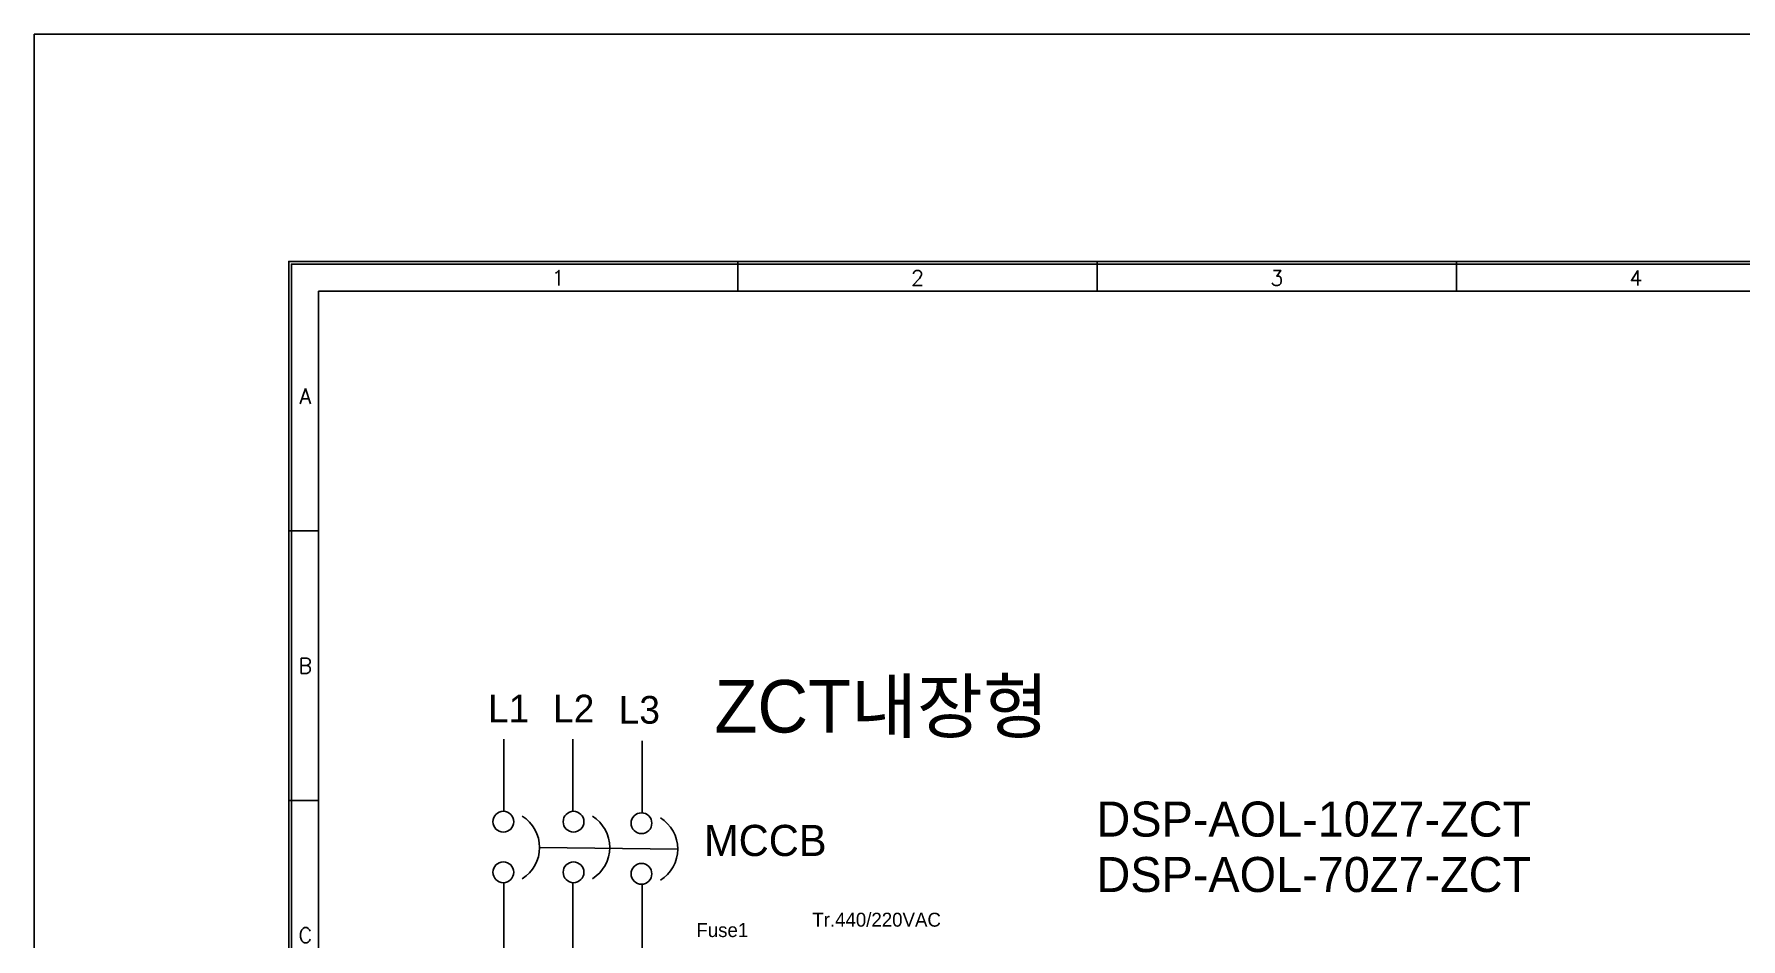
# Model space of a CAD drawing. Header units: millimetres. Extents: x 32 to 871, y 30 to 611.
# Drawn here: x 31.5 to 219.6, y 511.1 to 610.7 of the extents above; entities that cross this region are included whole.
import ezdxf
from ezdxf.enums import TextEntityAlignment as Align

# ---------------------------------------------------------------- set-up
doc = ezdxf.new("R2010")
doc.units = ezdxf.units.MM
for name, color, linetype in [('20', 2, 'Continuous'), ('30', 3, 'Continuous'), ('70', 7, 'Continuous'), ('ASHADE', 7, 'Continuous')]:
    doc.layers.add(name, color=color, linetype=linetype)
doc.styles.add('ghs', font='NGULIM.TTF')
doc.styles.add('SIMPLEX', font='SIMPLEX')

msp = doc.modelspace()

# ---------------------------------------------------------------- linework, layer by layer
msp.add_lwpolyline([(31.509, 610.73), (871.425, 610.73), (871.425, 29.692), (31.509, 29.692)], close=True)
at = {"layer": '20', "color": 7}
for p, q in [((62.837, 582.427), (432.503, 582.427)), ((62.837, 346.114), (62.837, 582.427))]:
    msp.add_line(p, q, dxfattribs=at)
at = {"layer": '30', "color": 7}
for p, q in [((109.07, 582.427), (109.07, 585.694)), ((148.67, 582.427), (148.67, 585.694)), ((188.27, 582.427), (188.27, 585.694)), ((59.57, 555.994), (62.837, 555.994)), ((59.57, 526.294), (62.837, 526.294))]:
    msp.add_line(p, q, dxfattribs=at)
at = {"layer": '70', "color": 7}
for points in [[(435.77, 318.394), (59.57, 318.394), (59.57, 585.694), (435.77, 585.694)], [(435.473, 318.691), (59.867, 318.691), (59.867, 585.397), (435.473, 585.397)]]:
    msp.add_lwpolyline(points, close=True, dxfattribs=at)
at = {"layer": 'ASHADE', "ltscale": 2}
for p, q in [((83.261, 533.04), (83.261, 525.105)), ((90.893, 533.04), (90.893, 525.104)), ((98.518, 532.87), (98.518, 524.934)), ((102.441, 520.95), (87.214, 521.12)), ((83.261, 517.243), (83.261, 469.054)), ((90.893, 517.244), (90.893, 469.044)), ((98.518, 517.074), (98.518, 469.054))]:
    msp.add_line(p, q, dxfattribs=at)
for centre in [(83.224, 523.962), (90.959, 523.962), (98.451, 523.792), (83.224, 518.386), (90.959, 518.386), (98.451, 518.216)]:
    msp.add_circle(centre, 1.144, dxfattribs=at)
for centre in [(83.139, 521.12), (90.873, 521.12), (98.366, 520.95)]:
    msp.add_arc(centre, 4.075, 302.22193, 57.77807, dxfattribs=at)

# ---------------------------------------------------------------- texts
at = {"layer": '30', "color": 7, "style": 'SIMPLEX'}
for s, p in [('1', (89.27, 583.866)), ('2', (128.87, 583.866)), ('3', (168.47, 583.866)), ('4', (208.07, 583.866)), ('A', (61.402, 570.844)), ('B', (61.402, 541.144)), ('C', (61.402, 511.444))]:
    msp.add_text(s, height=1.683, dxfattribs=at).set_placement(p, align=Align.MIDDLE)
at = {"layer": 'ASHADE', "ltscale": 2, "style": 'ghs'}
for s, height, p in [('ZCT내장형', 5.7915, (106.495, 533.784)), ('L1', 3.0512, (81.542, 534.897)), ('L2', 3.0512, (88.712, 534.897)), ('L3', 3.0512, (95.945, 534.761)), ('DSP-AOL-10Z7-ZCT', 3.861, (148.6, 522.317)), ('MCCB', 3.4326, (105.34, 520.179)), ('DSP-AOL-70Z7-ZCT', 3.861, (148.6, 516.212)), ('Tr.440/220VAC', 1.53783, (117.279, 512.393)), ('Fuse1', 1.5378, (104.501, 511.249))]:
    msp.add_text(s, height=height, dxfattribs=at).set_placement(p)

doc.saveas('drawing.dxf')
